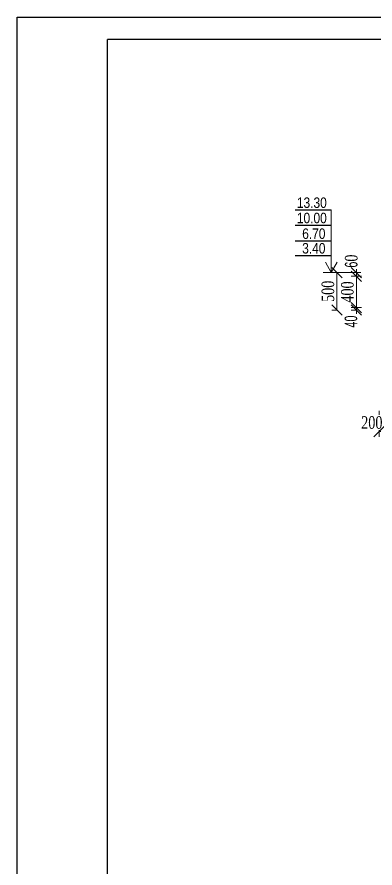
# Model space of a CAD drawing. Header units: millimetres. Extents: x -149347 to 251215, y -2929184 to -2541447.
# Drawn here: x 62737 to 71317, y -2912213 to -2891817 of the extents above; entities that cross this region are included whole.
import ezdxf

# ---------------------------------------------------------------- set-up
doc = ezdxf.new("R2010")
doc.units = ezdxf.units.MM
doc.layers.add('APS_MADEIRA', color=35, linetype='Continuous', lineweight=15)
doc.styles.add('400', font='times.ttf', dxfattribs={"width": 0.75, "height": 300})
doc.styles.add('style1', font='A3TI(LA).TTF', dxfattribs={"height": 400})
doc.styles.add('style6', font='ARIALN.TTF', dxfattribs={"height": 300})
doc.dimstyles.new('DIM_100', dxfattribs={"dimscale": 100, "dimtxt": 250, "dimasz": 2.5, "dimexe": 1.25, "dimexo": 0.625, "dimtad": 1, "dimdec": 0, "dimtxsty": 'style1', "dimblk": 'OBLIQUE', "dimcen": 2.5, "dimdle": 1.25, "dimclrd": 251, "dimclre": 251, "dimaunit": 1, "dimadec": 3, "dimazin": 0, "dimtfac": 1, "dimtdec": 0, "dimtmove": 1, "dimatfit": 3, "dimfxl": 1.25, "dimlwd": 5, "dimlwe": 5, "dimarcsym": 0})

# ---------------------------------------------------------------- blocks, each defined once
blk = doc.blocks.new('_Oblique')
at = {"color": 0, "linetype": 'ByBlock', "lineweight": -2}
blk.add_line((-0.5, -0.5), (0.5, 0.5), dxfattribs=at)
blk = doc.blocks.new('*D584')
at = {"color": 251, "lineweight": 5, "ltscale": 50, "transparency": 16777216}
for p, q in [((70407, -2897942), (70280, -2897942)), ((70407, -2898841), (70280, -2898841))]:
    blk.add_line(p, q, dxfattribs=at)
at = {"color": 251, "linetype": 'ByBlock', "lineweight": 5, "ltscale": 50, "transparency": 16777216}
blk.add_line((70405, -2897940), (70405, -2898843), dxfattribs=at)
at = {"layer": 'Defpoints', "color": 0, "lineweight": 15, "ltscale": 50, "transparency": 16777216}
for p in [(71498, -2897942), (70405, -2898841), (71082, -2898841)]:
    blk.add_point(p, dxfattribs=at)
at = {"color": 0, "lineweight": 15, "ltscale": 50, "transparency": 16777216, "insert": (70190, -2898391), "char_height": 300, "attachment_point": 5, "rotation": 90, "style": '400', "bg_fill": 3, "box_fill_scale": 1.1, "bg_fill_color": 9, "bg_fill_true_color": 13158600, "bg_fill_transparency": 0}
blk.add_mtext('500', dxfattribs=at)
at = {"color": 251, "lineweight": 5, "ltscale": 50, "transparency": 16777216, "xscale": 250, "yscale": 250, "zscale": 250}
for p, rotation in [((70405, -2897942), 90), ((70405, -2898841), 270)]:
    blk.add_blockref('_Oblique', p, dxfattribs=dict(at, rotation=rotation))
blk = doc.blocks.new('*D829')
at = {"color": 251, "linetype": 'ByBlock', "lineweight": 5, "ltscale": 50, "transparency": 16777216}
for p, q in [((70871, -2897942), (70871, -2897692)), ((70871, -2898032), (70871, -2898282))]:
    blk.add_line(p, q, dxfattribs=at)
at = {"color": 251, "lineweight": 5, "ltscale": 50, "transparency": 16777216}
for p, q in [((70872, -2897942), (70746, -2897942)), ((70872, -2898032), (70746, -2898032))]:
    blk.add_line(p, q, dxfattribs=at)
at = {"layer": 'Defpoints', "color": 0, "lineweight": 15, "ltscale": 50, "transparency": 16777216}
for p in [(71270, -2897942), (70871, -2898032), (71165, -2898032)]:
    blk.add_point(p, dxfattribs=at)
at = {"color": 0, "lineweight": 15, "ltscale": 50, "transparency": 16777216, "insert": (70749, -2897667), "char_height": 300, "attachment_point": 5, "rotation": 90, "style": '400', "bg_fill": 3, "box_fill_scale": 1.1, "bg_fill_color": 9, "bg_fill_true_color": 13158600, "bg_fill_transparency": 0}
blk.add_mtext('{\\fArial Narrow|b0|i0|c238|p34;6}0', dxfattribs=at)
at = {"color": 251, "linetype": 'ByBlock', "lineweight": 5, "ltscale": 50, "transparency": 16777216}
blk.add_line((70871, -2897942), (70871, -2898032), dxfattribs=at)
at = {"color": 251, "lineweight": 5, "ltscale": 50, "transparency": 16777216, "xscale": 250, "yscale": 250, "zscale": 250}
for p, rotation in [((70871, -2897942), 270), ((70871, -2898032), 90)]:
    blk.add_blockref('_Oblique', p, dxfattribs=dict(at, rotation=rotation))
blk = doc.blocks.new('*D830')
at = {"color": 251, "linetype": 'ByBlock', "lineweight": 5, "ltscale": 50, "transparency": 16777216}
for p, q in [((70871, -2898782), (70871, -2898532)), ((70871, -2898841), (70871, -2899091))]:
    blk.add_line(p, q, dxfattribs=at)
at = {"color": 251, "lineweight": 5, "ltscale": 50, "transparency": 16777216}
for p, q in [((70872, -2898782), (70746, -2898782)), ((70872, -2898841), (70746, -2898841))]:
    blk.add_line(p, q, dxfattribs=at)
at = {"layer": 'Defpoints', "color": 0, "lineweight": 15, "ltscale": 50, "transparency": 16777216}
for p in [(70871, -2898782), (71093, -2898782), (71082, -2898841)]:
    blk.add_point(p, dxfattribs=at)
at = {"color": 0, "lineweight": 15, "ltscale": 50, "transparency": 16777216, "insert": (70742, -2899116), "char_height": 300, "attachment_point": 5, "rotation": 90, "style": '400', "bg_fill": 3, "box_fill_scale": 1.1, "bg_fill_color": 9, "bg_fill_true_color": 13158600, "bg_fill_transparency": 0}
blk.add_mtext('{\\fArial Narrow|b0|i0|c238|p34;40}', dxfattribs=at)
at = {"color": 251, "linetype": 'ByBlock', "lineweight": 5, "ltscale": 50, "transparency": 16777216}
blk.add_line((70871, -2898841), (70871, -2898782), dxfattribs=at)
at = {"color": 251, "lineweight": 5, "ltscale": 50, "transparency": 16777216, "xscale": 250, "yscale": 250, "zscale": 250}
for p, rotation in [((70871, -2898782), 270), ((70871, -2898841), 90)]:
    blk.add_blockref('_Oblique', p, dxfattribs=dict(at, rotation=rotation))
blk = doc.blocks.new('*D585')
at = {"color": 251, "linetype": 'ByBlock', "lineweight": 5, "ltscale": 50, "transparency": 16777216}
blk.add_line((70871, -2898030), (70871, -2898783), dxfattribs=at)
at = {"color": 251, "lineweight": 5, "ltscale": 50, "transparency": 16777216}
for p, q in [((70871, -2898032), (70996, -2898032)), ((70871, -2898782), (70996, -2898782))]:
    blk.add_line(p, q, dxfattribs=at)
at = {"color": 0, "lineweight": 15, "ltscale": 50, "transparency": 16777216, "insert": (70656, -2898407), "char_height": 300, "attachment_point": 5, "rotation": 90, "style": '400', "bg_fill": 3, "box_fill_scale": 1.1, "bg_fill_color": 9, "bg_fill_true_color": 13158600, "bg_fill_transparency": 0}
blk.add_mtext('400', dxfattribs=at)
at = {"layer": 'Defpoints', "color": 0, "lineweight": 15, "ltscale": 50, "transparency": 16777216}
for p in [(70871, -2898032), (70871, -2898782), (70871, -2898782)]:
    blk.add_point(p, dxfattribs=at)
at = {"color": 251, "lineweight": 5, "ltscale": 50, "transparency": 16777216, "xscale": 250, "yscale": 250, "zscale": 250}
for p, rotation in [((70871, -2898032), 90), ((70871, -2898782), 270)]:
    blk.add_blockref('_Oblique', p, dxfattribs=dict(at, rotation=rotation))
blk = doc.blocks.new('*D587')
at = {"color": 251, "lineweight": 5, "ltscale": 50, "transparency": 16777216}
for p, q in [((71413, -2901253), (71413, -2901878)), ((71613, -2901253), (71613, -2901878))]:
    blk.add_line(p, q, dxfattribs=at)
at = {"color": 251, "linetype": 'ByBlock', "lineweight": 5, "ltscale": 50, "transparency": 16777216}
blk.add_line((71412, -2901753), (71614, -2901753), dxfattribs=at)
at = {"layer": 'Defpoints', "color": 0, "lineweight": 15, "ltscale": 50, "transparency": 16777216}
for p in [(71613, -2901041), (71413, -2901115)]:
    blk.add_point(p, dxfattribs=at)
at = {"color": 0, "lineweight": 15, "ltscale": 50, "transparency": 16777216, "insert": (71241, -2901538), "char_height": 300, "attachment_point": 5, "style": '400', "bg_fill": 3, "box_fill_scale": 1.1, "bg_fill_color": 9, "bg_fill_true_color": 13158600, "bg_fill_transparency": 0}
blk.add_mtext('{\\fTimes New Roman|b0|i0|c238|p18;2}00', dxfattribs=at)
at = {"layer": 'Defpoints', "color": 0, "lineweight": 15, "ltscale": 50, "transparency": 16777216}
blk.add_point((71613, -2901753), dxfattribs=at)
at = {"color": 251, "lineweight": 5, "ltscale": 50, "transparency": 16777216, "xscale": 250, "yscale": 250, "zscale": 250, "rotation": 180}
blk.add_blockref('_Oblique', (71413, -2901753), dxfattribs=at)
at = {"color": 251, "lineweight": 5, "ltscale": 50, "transparency": 16777216, "xscale": 250, "yscale": 250, "zscale": 250}
blk.add_blockref('_Oblique', (71613, -2901753), dxfattribs=at)
blk = doc.blocks.new('mekteb')
at = {"color": 0, "lineweight": 25}
for p, q in [((99643, -1821466), (139843, -1821466)), ((99643, -1849866), (99643, -1821466))]:
    blk.add_line(p, q, dxfattribs=at)
at = {"color": 0, "lineweight": 25, "ltscale": 15}
for p in [(101643, -1849366), (139343, -1821966)]:
    blk.add_line(p, (101643, -1821966), dxfattribs=at)

msp = doc.modelspace()

# ---------------------------------------------------------------- linework, layer by layer
at = {"color": 7}
for p, q in [((69406.29634, -2896436.44255), (70268.13926, -2896436.44255)), ((69406.29634, -2896803.46791), (70268.13926, -2896803.46791)), ((69406.29634, -2897178.99133), (70268.13926, -2897178.99133)), ((69406.29634, -2897529.64423), (70268.13926, -2897529.64423))]:
    msp.add_line(p, q, dxfattribs=at)
at = {"layer": 'APS_MADEIRA', "color": 7, "lineweight": 15, "ltscale": 25}
msp.add_line((70981.434, -2897941.57907), (70071.54339, -2897941.57907), dxfattribs=at)

# ---------------------------------------------------------------- texts
at = {"lineweight": 9, "char_height": 250, "width": 23109.777632, "attachment_point": 1, "style": 'style6'}
for s, insert in [('{\\fArial Narrow|b0|i0|c238|p34;13.30}', (69444.74631, -2896141.83486)), ('{\\fArial Narrow|b0|i0|c238|p34;10.00}', (69444.74631, -2896508.86021)), ('{\\fArial Narrow|b0|i0|c238|p34;6.70}', (69572.08263, -2896884.38364)), ('3.{\\fArial Narrow|b0|i0|c238|p34;40}', (69572.08263, -2897235.03653))]:
    msp.add_mtext(s, dxfattribs=dict(at, insert=insert))

# ---------------------------------------------------------------- dimensions: what is measured, and where the dimension line sits
at = {"color": 7, "lineweight": 15, "ltscale": 50}
dim = msp.add_linear_dim(base=(71612.81523, -2901752.9022), p1=(71412.81523, -2901115.17321), p2=(71612.81523, -2901040.87196), text='{\\fTimes New Roman|b0|i0|c238|p18;2}00', dimstyle='DIM_100', override={"dimscale": 1, "dimtxt": 300, "dimasz": 250, "dimexe": 125, "dimexo": 62.5, "dimgap": 62.5, "dimtxsty": '400', "dimcen": 250, "dimfxl": 500, "dimfxlon": 1, "dimtfill": 1, "dimtfillclr": 256, "dimarcsym": 1}, dxfattribs=at)
dim.commit()
dim.dimension.update_dxf_attribs({"geometry": '*D587', "text_midpoint": (71241.18989, -2901752.9022), "dimtype": 160})

# ---------------------------------------------------------------- next in the draw order: dimensions: what is measured, and where the dimension line sits
dim = msp.add_linear_dim(base=(70405.45994, -2898841.33787), p1=(71497.62383, -2897941.57907), p2=(71081.76952, -2898841.33787), angle=90, text='500', dimstyle='DIM_100', override={"dimscale": 1, "dimtxt": 300, "dimasz": 250, "dimexe": 125, "dimexo": 62.5, "dimgap": 62.5, "dimtxsty": '400', "dimcen": 250, "dimfxlon": 1, "dimtfill": 1, "dimtfillclr": 256, "dimarcsym": 1}, dxfattribs=at)
dim.commit()
dim.dimension.update_dxf_attribs({"geometry": '*D584', "text_midpoint": (70405.45994, -2898391.45847), "dimtype": 160})

# ---------------------------------------------------------------- next in the draw order: linework, layer by layer
at = {"color": 7, "lineweight": 15}
msp.add_lwpolyline([(70268.13926, -2897941.57907), (70268.13926, -2896436.44255)], dxfattribs=at)

# ---------------------------------------------------------------- next in the draw order: dimensions: what is measured, and where the dimension line sits
at = {"color": 7, "lineweight": 15, "ltscale": 50}
for base, p1, p2, text, picture, middle in [((70870.81173, -2898031.57907), (71270.13235, -2897941.57907), (71165.47567, -2898031.57907), '{\\fArial Narrow|b0|i0|c238|p34;6}0', '*D829', (70965.15163, -2897667.3861)), ((70870.81173, -2898781.67363), (71081.76952, -2898841.33787), (71092.93186, -2898781.67363), '{\\fArial Narrow|b0|i0|c238|p34;40}', '*D830', (70957.39643, -2899116.34662))]:
    dim = msp.add_linear_dim(base=base, p1=p1, p2=p2, angle=90, text=text, dimstyle='DIM_100', override={"dimscale": 1, "dimtxt": 300, "dimasz": 250, "dimexe": 125, "dimexo": 62.5, "dimgap": 62.5, "dimtxsty": '400', "dimcen": 250, "dimfxlon": 1, "dimtfill": 1, "dimtfillclr": 256, "dimarcsym": 1}, dxfattribs=at)
    dim.commit()
    dim.dimension.update_dxf_attribs({"geometry": picture, "text_midpoint": middle, "dimtype": 160})

# ---------------------------------------------------------------- next in the draw order: dimensions: what is measured, and where the dimension line sits
dim = msp.add_linear_dim(base=(70870.81173, -2898781.67363), p1=(70870.81173, -2898031.57907), p2=(70870.81173, -2898781.67363), angle=90, text='400', dimstyle='DIM_100', override={"dimscale": 1, "dimtxt": 300, "dimasz": 250, "dimexe": 125, "dimexo": 62.5, "dimgap": 62.5, "dimtxsty": '400', "dimcen": 250, "dimfxlon": 1, "dimtfill": 1, "dimtfillclr": 256, "dimarcsym": 1}, dxfattribs=at)
dim.commit()
dim.dimension.update_dxf_attribs({"geometry": '*D585', "text_midpoint": (70870.81173, -2898406.62635), "dimtype": 160})

# ---------------------------------------------------------------- next in the draw order: linework, layer by layer
at = {"color": 7, "lineweight": 15}
msp.add_lwpolyline([(70406.31216, -2897693.34168), (70268.13926, -2897941.57907), (70129.96635, -2897693.34168)], dxfattribs=at)

# ---------------------------------------------------------------- next in the draw order: block references
at = {"lineweight": 15, "xscale": 1.082813985422999, "yscale": 1.082813985422999, "zscale": 1.082813985422999}
msp.add_blockref('mekteb', (-45157.8711, -919507.98153), dxfattribs=at)

doc.saveas('drawing.dxf')
